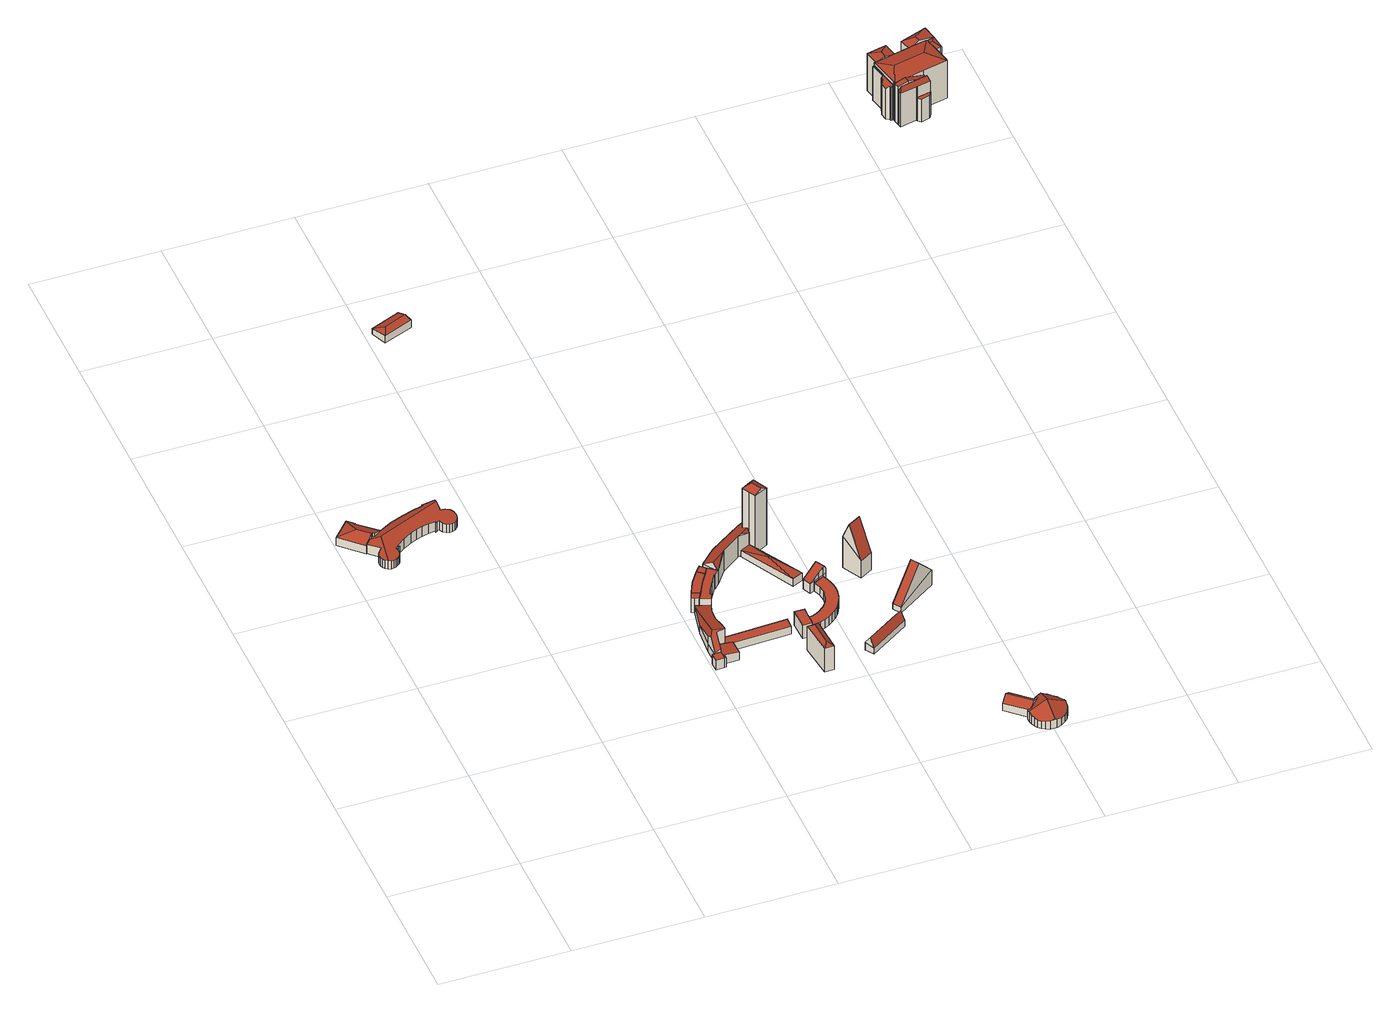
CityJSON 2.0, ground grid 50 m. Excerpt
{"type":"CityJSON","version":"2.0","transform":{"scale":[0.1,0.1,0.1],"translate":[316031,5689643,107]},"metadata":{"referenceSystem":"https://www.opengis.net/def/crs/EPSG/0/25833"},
"CityObjects":{
"building1":{"type":"Building","attributes":{"Dachtyp_tdc":"tdcHipAndGableRoof","Gemeindeschluessel":14713000,"Dachneigung":23.16,"QualitaetDacherkennung":66,"Geometrietyp2DReferenz":"3000","function":"31001_9998","roofType":"5000","measuredHeight":6.07},"geometry":[{"type":"MultiSurface","lod":"2","boundaries":[[[0,1,2,3]],[[1,4,5,2]],[[4,6,7,5]],[[6,8,9,7]],[[8,10,11,9]],[[10,12,13,11]],[[12,14,15,13]],[[14,16,17,15]],[[16,18,19,17]],[[18,0,3,19]],[[14,12,20]],[[12,10,8,20]],[[8,6,4,1,0,18,16,14,20]],[[3,2,5,7,9,11,13,15,17,19]]],"semantics":{"surfaces":[{"type":"WallSurface"},{"type":"RoofSurface"},{"type":"GroundSurface"}],"values":[0,0,0,0,0,0,0,0,0,0,1,1,1,2]}}]},
"building2":{"type":"Building","attributes":{"Dachtyp_tdc":"tdcFreeFormRoof","Gemeindeschluessel":14713000,"Dachneigung":10.09,"QualitaetDacherkennung":23,"Geometrietyp2DReferenz":"3000","function":"31001_9998","roofType":"5000","measuredHeight":5.49},"geometry":[{"type":"MultiSurface","lod":"2","boundaries":[[[21,22,23,24]],[[22,25,26,23]],[[25,27,28,26]],[[27,29,30,28]],[[29,31,32,30]],[[31,33,34,32]],[[33,35,36,34]],[[35,37,38,36]],[[37,39,40,38]],[[39,41,42,40]],[[41,43,44,42]],[[43,45,46,44]],[[45,47,48,46]],[[47,49,50,48]],[[49,51,52,50]],[[51,53,54,52]],[[53,55,56,54]],[[55,57,58,56]],[[57,59,60,58]],[[59,61,62,60]],[[61,63,64,62]],[[63,65,66,64]],[[65,67,68,66]],[[67,69,70,68]],[[69,71,72,70]],[[71,73,74,72]],[[73,75,76,74]],[[75,77,78,76]],[[77,79,80,78]],[[79,81,82,80]],[[81,83,84,82]],[[83,85,86,84]],[[85,87,88,86]],[[87,89,90,88]],[[89,91,92,90]],[[91,93,94,92]],[[93,95,96,94]],[[95,97,98,96]],[[97,99,100,98]],[[99,101,102,100]],[[101,103,104,102]],[[103,105,106,104]],[[105,107,108,106]],[[107,109,110,108]],[[109,111,112,110]],[[111,113,114,112]],[[113,115,116,114]],[[115,117,118,116]],[[117,119,120,118]],[[119,121,122,120]],[[121,123,124,122]],[[123,125,126,124]],[[125,127,128,126]],[[127,129,130,128]],[[129,21,24,130]],[[131,132,133,125,123,121,119,117,115,113,111]],[[91,89,87,85,83,81,79,77,75,73,71,69,67,65,63,61,59,57,55,53,51,49,47,45,43,41,39,37,35,134,132,131,109,107,105,103,101,99,97,95,93]],[[132,134,33,31,29,27,25,22,21,129,127,133]],[[35,33,134]],[[111,109,131]],[[127,125,133]],[[24,23,26,28,30,32,34,36,38,40,42,44,46,48,50,52,54,56,58,60,62,64,66,68,70,72,74,76,78,80,82,84,86,88,90,92,94,96,98,100,102,104,106,108,110,112,114,116,118,120,122,124,126,128,130]]],"semantics":{"surfaces":[{"type":"WallSurface"},{"type":"RoofSurface"},{"type":"GroundSurface"}],"values":[0,0,0,0,0,0,0,0,0,0,0,0,0,0,0,0,0,0,0,0,0,0,0,0,0,0,0,0,0,0,0,0,0,0,0,0,0,0,0,0,0,0,0,0,0,0,0,0,0,0,0,0,0,0,0,1,1,1,0,0,0,2]}}]},
"building3":{"type":"Building","attributes":{"Gemeindeschluessel":14713000,"Geometrietyp2DReferenz":"3000","function":"31001_9998","roofType":"9999"},"children":["building3-1","building3-2"]},
"building3-1":{"type":"BuildingPart","attributes":{"Dachtyp_tdc":"tdcPolyFlatRoof","Dachneigung":5.52,"QualitaetDacherkennung":61,"Geometrietyp2DReferenz":"3000","roofType":"2100","measuredHeight":4.27},"parents":["building3"],"geometry":[{"type":"MultiSurface","lod":"2","boundaries":[[[135,136,137,138]],[[136,139,140,137]],[[139,141,142,140]],[[141,143,144,142]],[[143,145,146,144]],[[147,148,149,150]],[[148,135,138,149]],[[148,147,145,143,141,139,136,135]],[[138,137,140,142,144,146,150,149]],[[150,146,145,147]]],"semantics":{"surfaces":[{"type":"WallSurface"},{"type":"RoofSurface"},{"type":"GroundSurface"},{"type":"ClosureSurface"}],"values":[0,0,0,0,0,0,0,1,2,3]}}]},
"building3-2":{"type":"BuildingPart","attributes":{"Dachtyp_tdc":"tdcPolyFlatRoof","Dachneigung":0,"QualitaetDacherkennung":76,"Geometrietyp2DReferenz":"3000","roofType":"1000","measuredHeight":4.41},"parents":["building3"],"geometry":[{"type":"MultiSurface","lod":"2","boundaries":[[[151,152,153,146,145]],[[152,154,155,153]],[[154,156,157,155]],[[156,158,147,150,157]],[[158,156,154,152,151]],[[146,153,155,157,150]],[[145,147,158,151]],[[145,146,150,147]]],"semantics":{"surfaces":[{"type":"WallSurface"},{"type":"RoofSurface"},{"type":"GroundSurface"},{"type":"ClosureSurface"}],"values":[0,0,0,0,1,2,0,3]}}]},
"building4":{"type":"Building","attributes":{"Dachtyp_tdc":"tdcFreeFormRoof","Gemeindeschluessel":14713000,"Dachneigung":19.01,"QualitaetDacherkennung":4,"Geometrietyp2DReferenz":"3000","function":"31001_9998","roofType":"5000","measuredHeight":10.99},"geometry":[{"type":"MultiSurface","lod":"2","boundaries":[[[159,160,161,157]],[[160,162,163,161]],[[162,164,165,163]],[[164,166,167,165]],[[166,168,169,167]],[[168,170,171,169]],[[170,172,173,171]],[[172,174,138,173]],[[174,175,149,138]],[[175,176,150,149]],[[176,159,157,150]],[[177,178,179,180,181]],[[182,183,184,185,177,181]],[[186,187,188,189,164,178,177,185,190]],[[172,186,190,174]],[[174,190,185,184,175]],[[164,189,166]],[[166,189,188,168]],[[168,188,187,170]],[[170,187,186,172]],[[175,184,183,176]],[[176,183,182,159]],[[159,182,181,180,160]],[[160,180,179,162]],[[162,179,178,164]],[[157,161,163,165,167,169,171,173,138,149,150]]],"semantics":{"surfaces":[{"type":"WallSurface"},{"type":"RoofSurface"},{"type":"GroundSurface"}],"values":[0,0,0,0,0,0,0,0,0,0,0,1,1,1,0,0,0,0,0,0,0,0,0,0,0,2]}}]},
"building5":{"type":"Building","attributes":{"Dachtyp_tdc":"tdcPolyFlatRoof","Gemeindeschluessel":14713000,"Dachneigung":0,"QualitaetDacherkennung":76,"Geometrietyp2DReferenz":"3000","function":"31001_9998","roofType":"1000","measuredHeight":6.43},"geometry":[{"type":"MultiSurface","lod":"2","boundaries":[[[191,192,193,194]],[[192,195,196,193]],[[195,197,198,196]],[[197,199,200,198]],[[199,201,202,200]],[[201,191,194,202]],[[201,199,197,195,192,191]],[[194,193,196,198,200,202]]],"semantics":{"surfaces":[{"type":"WallSurface"},{"type":"RoofSurface"},{"type":"GroundSurface"}],"values":[0,0,0,0,0,0,1,2]}}]},
"building6":{"type":"Building","attributes":{"Gemeindeschluessel":14713000,"Geometrietyp2DReferenz":"3000","function":"31001_9998","roofType":"9999"},"children":["building6-1","building6-2","building6-3"]},
"building6-1":{"type":"BuildingPart","attributes":{"Dachtyp_tdc":"tdcPolyFlatRoof","Dachneigung":0,"QualitaetDacherkennung":58,"Geometrietyp2DReferenz":"3000","roofType":"1000","measuredHeight":6.41},"parents":["building6"],"geometry":[{"type":"MultiSurface","lod":"2","boundaries":[[[203,204,205,206,207]],[[204,208,209,205]],[[208,210,193,209]],[[210,211,191,194,193]],[[211,210,208,204,203]],[[206,205,209,193,194]],[[207,191,211,203]],[[207,206,194,191]]],"semantics":{"surfaces":[{"type":"WallSurface"},{"type":"RoofSurface"},{"type":"GroundSurface"},{"type":"ClosureSurface"}],"values":[0,0,0,0,1,2,0,3]}}]},
"building6-2":{"type":"BuildingPart","attributes":{"Dachtyp_tdc":"tdcPolyFlatRoof","Dachneigung":0,"QualitaetDacherkennung":80,"Geometrietyp2DReferenz":"3000","roofType":"1000","measuredHeight":6.39},"parents":["building6"],"geometry":[{"type":"MultiSurface","lod":"2","boundaries":[[[212,213,214,215]],[[213,216,217,214]],[[216,218,219,217]],[[218,220,221,219]],[[220,222,223,221]],[[222,224,225,223]],[[224,226,227,225]],[[226,228,229,227]],[[228,207,206,229]],[[191,201,202,194]],[[201,199,200,202]],[[199,201,191,207,228,226,224,222,220,218,216,213,212]],[[215,214,217,219,221,223,225,227,229,206,194,202,200]],[[194,206,207,191]],[[215,200,199,212]]],"semantics":{"surfaces":[{"type":"WallSurface"},{"type":"RoofSurface"},{"type":"GroundSurface"},{"type":"ClosureSurface"}],"values":[0,0,0,0,0,0,0,0,0,0,0,1,2,3,3]}}]},
"building6-3":{"type":"BuildingPart","attributes":{"Dachtyp_tdc":"tdcPolyFlatRoof","Dachneigung":0,"QualitaetDacherkennung":65,"Geometrietyp2DReferenz":"3000","roofType":"1000","measuredHeight":6.4},"parents":["building6"],"geometry":[{"type":"MultiSurface","lod":"2","boundaries":[[[197,198,200,199]],[[197,230,231,198]],[[230,232,233,231]],[[232,212,215,233]],[[212,232,230,197,199]],[[200,198,231,233,215]],[[199,200,215,212]]],"semantics":{"surfaces":[{"type":"WallSurface"},{"type":"RoofSurface"},{"type":"GroundSurface"},{"type":"ClosureSurface"}],"values":[0,0,0,0,1,2,3]}}]},
"building7":{"type":"Building","attributes":{"Dachtyp_tdc":"tdcHipAndGableRoof","Gemeindeschluessel":14713000,"Dachneigung":19.67,"QualitaetDacherkennung":63,"Geometrietyp2DReferenz":"3000","function":"31001_9998","roofType":"5000","measuredHeight":4.15},"geometry":[{"type":"MultiSurface","lod":"2","boundaries":[[[234,235,236,237]],[[235,238,239,236]],[[238,240,241,239]],[[240,234,237,241]],[[238,235,242]],[[234,240,243]],[[235,234,243,242]],[[240,238,242,243]],[[237,236,239,241]]],"semantics":{"surfaces":[{"type":"WallSurface"},{"type":"RoofSurface"},{"type":"GroundSurface"}],"values":[0,0,0,0,1,0,1,1,2]}}]},
"building8":{"type":"Building","attributes":{"Dachtyp_tdc":"tdcPolyFlatRoof","Gemeindeschluessel":14713000,"Dachneigung":0,"QualitaetDacherkennung":57,"Geometrietyp2DReferenz":"3000","function":"31001_9998","roofType":"1000","measuredHeight":3.55},"geometry":[{"type":"MultiSurface","lod":"2","boundaries":[[[174,172,244,245]],[[172,246,247,244]],[[246,248,249,247]],[[248,250,251,249]],[[250,174,245,251]],[[250,248,246,172,174]],[[245,244,247,249,251]]],"semantics":{"surfaces":[{"type":"WallSurface"},{"type":"RoofSurface"},{"type":"GroundSurface"}],"values":[0,0,0,0,0,1,2]}}]},
"building9":{"type":"Building","attributes":{"Dachtyp_tdc":"tdcFreeFormRoof","Gemeindeschluessel":14713000,"Dachneigung":34.48,"QualitaetDacherkennung":3,"Geometrietyp2DReferenz":"3000","function":"31001_9998","roofType":"5000","measuredHeight":12.43},"geometry":[{"type":"MultiSurface","lod":"2","boundaries":[[[252,253,254,255]],[[253,256,257,254]],[[256,258,259,257]],[[258,252,255,259]],[[260,258,256]],[[261,260,256,253]],[[261,253,252]],[[260,261,252,258]],[[255,254,257,259]]],"semantics":{"surfaces":[{"type":"WallSurface"},{"type":"RoofSurface"},{"type":"GroundSurface"}],"values":[0,0,0,0,1,1,1,1,2]}}]},
"building10":{"type":"Building","attributes":{"Dachtyp_tdc":"tdcPolyFlatRoof","Gemeindeschluessel":14713000,"Dachneigung":0,"QualitaetDacherkennung":75,"Geometrietyp2DReferenz":"3000","function":"31001_9998","roofType":"1000","measuredHeight":6.28},"geometry":[{"type":"MultiSurface","lod":"2","boundaries":[[[262,263,264,265]],[[263,266,267,264]],[[266,268,269,267]],[[268,270,271,269]],[[270,272,273,271]],[[272,274,275,273]],[[274,262,265,275]],[[274,272,270,268,266,263,262]],[[265,264,267,269,271,273,275]]],"semantics":{"surfaces":[{"type":"WallSurface"},{"type":"RoofSurface"},{"type":"GroundSurface"}],"values":[0,0,0,0,0,0,0,1,2]}}]},
"building11":{"type":"Building","attributes":{"Dachtyp_tdc":"tdcFreeFormRoof","Gemeindeschluessel":14713000,"Dachneigung":26.47,"QualitaetDacherkennung":0,"Geometrietyp2DReferenz":"3000","BezugspunktDach":"2000","function":"31001_9998","measuredHeight":9.66},"geometry":[{"type":"MultiSurface","lod":"2","boundaries":[[[276,277,278]],[[279,280,281]],[[281,280,282,283,284,285,286,287,277,276,288,289]],[[288,278,290,291]],[[278,287,292,290]],[[287,286,293,292]],[[286,285,294,293]],[[285,284,295,294]],[[284,283,296,295]],[[283,282,297,296]],[[282,279,298,297]],[[279,289,299,298]],[[289,288,291,299]],[[279,282,280]],[[289,279,281]],[[287,278,277]],[[278,288,276]],[[291,290,292,293,294,295,296,297,298,299]]],"semantics":{"surfaces":[{"type":"RoofSurface"},{"type":"WallSurface"},{"type":"GroundSurface"}],"values":[0,0,0,1,1,1,1,1,1,1,1,1,1,1,1,1,1,2]}}]},
"building12":{"type":"Building","attributes":{"Dachtyp_tdc":"tdcPolyFlatRoof","Gemeindeschluessel":14713000,"Dachneigung":0,"QualitaetDacherkennung":51,"Geometrietyp2DReferenz":"3000","function":"31001_9998","roofType":"1000","measuredHeight":3.85},"geometry":[{"type":"MultiSurface","lod":"2","boundaries":[[[300,301,302,303]],[[301,304,305,302]],[[304,306,307,305]],[[306,308,309,307]],[[308,310,311,309]],[[310,312,313,311]],[[312,314,315,313]],[[314,316,317,315]],[[316,318,319,317]],[[318,320,321,319]],[[320,322,323,321]],[[322,324,325,323]],[[324,326,327,325]],[[326,328,329,327]],[[328,330,331,329]],[[330,332,333,331]],[[332,334,335,333]],[[334,336,337,335]],[[336,338,339,337]],[[338,340,341,339]],[[340,342,343,341]],[[342,344,345,343]],[[344,346,347,345]],[[346,348,349,347]],[[348,350,351,349]],[[350,352,353,351]],[[352,354,355,353]],[[354,300,303,355]],[[354,352,350,348,346,344,342,340,338,336,334,332,330,328,326,324,322,320,318,316,314,312,310,308,306,304,301,300]],[[303,302,305,307,309,311,313,315,317,319,321,323,325,327,329,331,333,335,337,339,341,343,345,347,349,351,353,355]]],"semantics":{"surfaces":[{"type":"WallSurface"},{"type":"RoofSurface"},{"type":"GroundSurface"}],"values":[0,0,0,0,0,0,0,0,0,0,0,0,0,0,0,0,0,0,0,0,0,0,0,0,0,0,0,0,1,2]}}]},
"building13":{"type":"Building","attributes":{"Dachtyp_tdc":"tdcFreeFormRoof","Gemeindeschluessel":14713000,"Dachneigung":40.69,"QualitaetDacherkennung":16,"Geometrietyp2DReferenz":"3000","function":"31001_9998","roofType":"5000","measuredHeight":5.78},"geometry":[{"type":"MultiSurface","lod":"2","boundaries":[[[356,357,358,359]],[[357,360,361,358]],[[360,362,363,361]],[[362,364,365,363]],[[364,356,359,365]],[[366,356,364,367]],[[357,368,369,360]],[[369,366,367,362,360]],[[368,356,366,369]],[[357,356,368]],[[364,362,367]],[[359,358,361,363,365]]],"semantics":{"surfaces":[{"type":"WallSurface"},{"type":"RoofSurface"},{"type":"GroundSurface"}],"values":[0,0,0,0,0,1,1,1,1,0,0,2]}}]},
"building14":{"type":"Building","attributes":{"Gemeindeschluessel":14713000,"Geometrietyp2DReferenz":"3000","function":"31001_9998","roofType":"9999"},"children":["building14-1","building14-2"]},
"building14-1":{"type":"BuildingPart","attributes":{"Dachtyp_tdc":"tdcPolyFlatRoof","Dachneigung":0,"QualitaetDacherkennung":48,"Geometrietyp2DReferenz":"3000","roofType":"1000","measuredHeight":4.47},"parents":["building14"],"geometry":[{"type":"MultiSurface","lod":"2","boundaries":[[[370,371,295,296]],[[371,372,373,295]],[[372,374,375,373]],[[374,376,377,375]],[[376,378,379,377]],[[378,376,374,372,371,370,380]],[[381,296,295,373,375,377,379]],[[296,381,380,370]],[[381,379,378,380]]],"semantics":{"surfaces":[{"type":"WallSurface"},{"type":"RoofSurface"},{"type":"GroundSurface"},{"type":"ClosureSurface"}],"values":[0,0,0,0,0,1,2,3,3]}}]},
"building14-2":{"type":"BuildingPart","attributes":{"Dachtyp_tdc":"tdcFreeFormRoof","Dachneigung":29.34,"QualitaetDacherkennung":7,"Geometrietyp2DReferenz":"3000","roofType":"5000","measuredHeight":28.26},"parents":["building14"],"geometry":[{"type":"MultiSurface","lod":"2","boundaries":[[[382,383,298,384]],[[383,385,297,298]],[[385,386,370,296,297]],[[387,388,389,379,378]],[[388,382,384,389]],[[390,391,386,385]],[[392,390,385,383,382]],[[390,392,388,387,391]],[[388,392,382]],[[384,298,297,296,381,379,389]],[[380,370,386,391]],[[380,381,296,370]],[[378,380,391,387]],[[378,379,381,380]]],"semantics":{"surfaces":[{"type":"WallSurface"},{"type":"RoofSurface"},{"type":"GroundSurface"},{"type":"ClosureSurface"}],"values":[0,0,0,0,0,1,1,1,0,2,0,3,0,3]}}]},
"building15":{"type":"Building","attributes":{"Dachtyp_tdc":"tdcFreeFormRoof","Gemeindeschluessel":14713000,"Dachneigung":28.17,"QualitaetDacherkennung":4,"Geometrietyp2DReferenz":"3000","function":"31001_9998","roofType":"5000","measuredHeight":8.19},"geometry":[{"type":"MultiSurface","lod":"2","boundaries":[[[393,394,395,396]],[[394,397,398,395]],[[397,399,400,398]],[[399,401,402,400]],[[401,403,404,402]],[[403,405,406,404]],[[405,393,396,406]],[[407,408,409,410]],[[408,411,393,412,413,414,409]],[[399,410,409,414,401]],[[401,414,413,403]],[[403,413,412,405]],[[405,412,393]],[[394,411,408,407,397]],[[393,411,394]],[[397,407,410,399]],[[396,395,398,400,402,404,406]]],"semantics":{"surfaces":[{"type":"WallSurface"},{"type":"RoofSurface"},{"type":"GroundSurface"}],"values":[0,0,0,0,0,0,0,1,1,0,0,0,0,0,0,0,2]}}]},
"building16":{"type":"Building","attributes":{"Dachtyp_tdc":"tdcGableRoof","Gemeindeschluessel":14713000,"Dachneigung":65.85,"QualitaetDacherkennung":3,"Geometrietyp2DReferenz":"3000","function":"31001_9998","roofType":"3100","measuredHeight":6.57},"geometry":[{"type":"MultiSurface","lod":"2","boundaries":[[[415,416,417,418]],[[416,419,420,417]],[[419,421,422,420]],[[421,415,418,422]],[[419,416,423]],[[415,421,424]],[[416,415,424,423]],[[421,419,423,424]],[[418,417,420,422]]],"semantics":{"surfaces":[{"type":"WallSurface"},{"type":"RoofSurface"},{"type":"GroundSurface"}],"values":[0,0,0,0,0,0,1,1,2]}}]},
"building17":{"type":"Building","attributes":{"Dachtyp_tdc":"tdcFreeFormRoof","Gemeindeschluessel":14713000,"Dachneigung":34.21,"QualitaetDacherkennung":51,"Geometrietyp2DReferenz":"3000","function":"31001_9998","roofType":"5000","measuredHeight":5.47},"geometry":[{"type":"MultiSurface","lod":"2","boundaries":[[[425,426,427,428]],[[426,429,430,427]],[[429,431,432,430]],[[431,433,434,432]],[[433,435,436,434]],[[435,425,428,436]],[[435,433,431,437,438]],[[437,429,426,425,438]],[[429,437,431]],[[435,438,425]],[[428,427,430,432,434,436]]],"semantics":{"surfaces":[{"type":"WallSurface"},{"type":"RoofSurface"},{"type":"GroundSurface"}],"values":[0,0,0,0,0,0,1,1,0,0,2]}}]},
"building18":{"type":"Building","attributes":{"Dachtyp_tdc":"tdcGableRoof","Gemeindeschluessel":14713000,"Dachneigung":68.11,"QualitaetDacherkennung":0,"Geometrietyp2DReferenz":"3000","BezugspunktDach":"2000","function":"31001_9998","measuredHeight":21.55},"geometry":[{"type":"MultiSurface","lod":"2","boundaries":[[[439,440,441,442]],[[443,444,442,441]],[[440,439,445,446]],[[439,444,447,445]],[[444,443,448,447]],[[443,440,446,448]],[[444,439,442]],[[440,443,441]],[[446,445,447,448]]],"semantics":{"surfaces":[{"type":"RoofSurface"},{"type":"WallSurface"},{"type":"GroundSurface"}],"values":[0,0,1,1,1,1,1,1,2]}}]},
"building19":{"type":"Building","attributes":{"Dachtyp_tdc":"tdcFreeFormRoof","Gemeindeschluessel":14713000,"Dachneigung":34.16,"QualitaetDacherkennung":41,"Geometrietyp2DReferenz":"3000","function":"31001_9998","roofType":"5000","measuredHeight":7.7},"geometry":[{"type":"MultiSurface","lod":"2","boundaries":[[[449,450,451,452]],[[450,453,454,451]],[[453,455,456,454]],[[455,457,458,456]],[[457,459,460,458]],[[459,461,462,460]],[[461,463,464,462]],[[463,465,466,464]],[[465,467,468,466]],[[467,469,470,468]],[[469,471,472,470]],[[471,473,474,472]],[[473,475,476,474]],[[475,477,478,476]],[[477,479,427,478]],[[479,480,428,427]],[[480,481,436,428]],[[481,482,434,436]],[[482,483,484,434]],[[483,485,486,484]],[[485,487,488,486]],[[487,489,490,488]],[[489,491,492,490]],[[491,493,494,492]],[[493,495,496,494]],[[495,449,452,496]],[[497,498,485,483,482,481,480,479,477,499]],[[500,449,495,493,491,489,487,498,497]],[[453,450,500,497,501,461,459,457,455]],[[463,501,497,499,475,473,471,469,467,465]],[[450,449,500]],[[463,461,501]],[[477,475,499]],[[487,485,498]],[[452,451,454,456,458,460,462,464,466,468,470,472,474,476,478,427,428,436,434,484,486,488,490,492,494,496]]],"semantics":{"surfaces":[{"type":"WallSurface"},{"type":"RoofSurface"},{"type":"GroundSurface"}],"values":[0,0,0,0,0,0,0,0,0,0,0,0,0,0,0,0,0,0,0,0,0,0,0,0,0,0,1,1,1,1,0,0,0,0,2]}}]},
"building20":{"type":"Building","attributes":{"Dachtyp_tdc":"tdcGableRoof","Gemeindeschluessel":14713000,"Dachneigung":50,"QualitaetDacherkennung":1,"Geometrietyp2DReferenz":"3000","function":"31001_9998","roofType":"3100","measuredHeight":15.36},"geometry":[{"type":"MultiSurface","lod":"2","boundaries":[[[502,503,504,505]],[[503,506,507,504]],[[506,508,509,507]],[[508,502,505,509]],[[506,503,510]],[[502,508,511]],[[503,502,511,510]],[[508,506,510,511]],[[505,504,507,509]]],"semantics":{"surfaces":[{"type":"WallSurface"},{"type":"RoofSurface"},{"type":"GroundSurface"}],"values":[0,0,0,0,0,0,1,1,2]}}]},
"building21":{"type":"Building","attributes":{"Gemeindeschluessel":14713000,"Geometrietyp2DReferenz":"3000","function":"31001_9998","roofType":"9999"},"children":["building21-1","building21-2","building21-3","building21-4","building21-5","building21-6","building21-7","building21-8"]},
"building21-1":{"type":"BuildingPart","attributes":{"Dachtyp_tdc":"tdcHipAndGableRoof","Dachneigung":10.6,"QualitaetDacherkennung":42,"Geometrietyp2DReferenz":"3000","roofType":"5000","measuredHeight":18.44},"parents":["building21"],"geometry":[{"type":"MultiSurface","lod":"2","boundaries":[[[512,513,514,515]],[[513,516,517,514]],[[516,518,519,520,521,517]],[[516,513,522]],[[513,512,523,524,522]],[[518,516,522,524]],[[515,514,517,521,525]],[[526,519,518]],[[527,525,521,520]],[[528,527,520,519,526]],[[512,515,525,527,528]],[[524,523,529,528,526,518]],[[523,512,528,529]]],"semantics":{"surfaces":[{"type":"WallSurface"},{"type":"RoofSurface"},{"type":"GroundSurface"},{"type":"ClosureSurface"}],"values":[0,0,0,1,1,1,2,0,3,3,3,0,3]}}]},
"building21-2":{"type":"BuildingPart","attributes":{"Dachtyp_tdc":"tdcGableRoof","Dachneigung":19.07,"QualitaetDacherkennung":18,"Geometrietyp2DReferenz":"3000","roofType":"3100","measuredHeight":18.02},"parents":["building21"],"geometry":[{"type":"MultiSurface","lod":"2","boundaries":[[[530,531,532,533]],[[531,534,535,532]],[[534,536,537,538,535]],[[539,540,541,542,543]],[[544,536,534,531,530,545,546]],[[546,547,540,539,544]],[[548,533,532,535,538,549,542,541]],[[545,550,546]],[[530,533,548,550,545]],[[551,537,536,544]],[[549,538,537,551]],[[539,543,551,544]],[[543,542,549,551]],[[550,547,546]],[[548,541,540,547,550]]],"semantics":{"surfaces":[{"type":"WallSurface"},{"type":"RoofSurface"},{"type":"GroundSurface"},{"type":"ClosureSurface"}],"values":[0,0,0,0,1,1,2,0,3,0,3,0,3,0,3]}}]},
"building21-3":{"type":"BuildingPart","attributes":{"Dachtyp_tdc":"tdcPolyFlatRoof","Dachneigung":0,"QualitaetDacherkennung":26,"Geometrietyp2DReferenz":"3000","roofType":"1000","measuredHeight":10.38},"parents":["building21"],"geometry":[{"type":"MultiSurface","lod":"2","boundaries":[[[552,553,554,555]],[[553,556,557,554]],[[558,559,560,561]],[[559,562,563,560]],[[562,564,565,563]],[[564,552,555,565]],[[564,562,559,558,556,553,552]],[[555,554,557,561,560,563,565]],[[561,557,556,558]]],"semantics":{"surfaces":[{"type":"WallSurface"},{"type":"RoofSurface"},{"type":"GroundSurface"},{"type":"ClosureSurface"}],"values":[0,0,0,0,0,0,1,2,3]}}]},
"building21-4":{"type":"BuildingPart","attributes":{"Dachtyp_tdc":"tdcHipAndGableRoof","Dachneigung":29.32,"QualitaetDacherkennung":42,"Geometrietyp2DReferenz":"3000","roofType":"5000","measuredHeight":17.63},"parents":["building21"],"geometry":[{"type":"MultiSurface","lod":"2","boundaries":[[[520,566,567,521]],[[566,568,569,567]],[[568,570,571,569]],[[566,519,572]],[[519,526,573,574,575,572]],[[570,568,566,572,575,576]],[[520,519,566]],[[521,567,569,571,525]],[[525,571,570,527]],[[521,525,527,520]],[[526,528,573]],[[519,520,527,528,526]],[[575,574,576]],[[576,574,573,528,527,570]]],"semantics":{"surfaces":[{"type":"WallSurface"},{"type":"RoofSurface"},{"type":"GroundSurface"},{"type":"ClosureSurface"}],"values":[0,0,0,1,1,1,0,2,3,3,0,3,0,3]}}]},
"building21-5":{"type":"BuildingPart","attributes":{"Dachtyp_tdc":"tdcHipAndGableRoof","Dachneigung":10.3,"QualitaetDacherkennung":34,"Geometrietyp2DReferenz":"3000","roofType":"5000","measuredHeight":17.97},"parents":["building21"],"geometry":[{"type":"MultiSurface","lod":"2","boundaries":[[[577,578,579,580,581]],[[578,582,583,579]],[[582,584,585,583]],[[582,578,586]],[[578,577,587,588,589,586]],[[589,590,584,582,586]],[[591,580,579,583,585,592]],[[581,593,587,577]],[[581,580,591,593]],[[594,590,589]],[[592,585,584,590,594]],[[588,594,589]],[[587,593,591,592,594,588]]],"semantics":{"surfaces":[{"type":"WallSurface"},{"type":"RoofSurface"},{"type":"GroundSurface"},{"type":"ClosureSurface"}],"values":[0,0,0,1,1,1,2,0,3,0,3,0,3]}}]},
"building21-6":{"type":"BuildingPart","attributes":{"Dachtyp_tdc":"tdcFreeFormRoof","Dachneigung":69.19,"QualitaetDacherkennung":21,"Geometrietyp2DReferenz":"3000","roofType":"5000","measuredHeight":17.79},"parents":["building21"],"geometry":[{"type":"MultiSurface","lod":"2","boundaries":[[[595,596,558,561,535]],[[597,598,599,557,556]],[[598,600,601,599]],[[600,543,542,601]],[[537,602,603,538]],[[602,595,535,603]],[[543,600,604]],[[600,598,597,596,605,604]],[[596,595,605]],[[595,602,537,551,543,604,605]],[[535,561,557,599,601,542,549,538,603]],[[556,558,596,597]],[[556,557,561,558]],[[537,538,549,551]],[[551,549,542,543]]],"semantics":{"surfaces":[{"type":"WallSurface"},{"type":"RoofSurface"},{"type":"GroundSurface"},{"type":"ClosureSurface"}],"values":[0,0,0,0,0,0,1,1,1,1,2,0,3,3,3]}}]},
"building21-7":{"type":"BuildingPart","attributes":{"Dachtyp_tdc":"tdcHipRoof","Dachneigung":10.65,"QualitaetDacherkennung":43,"Geometrietyp2DReferenz":"3000","roofType":"3200","measuredHeight":18.67},"parents":["building21"],"geometry":[{"type":"MultiSurface","lod":"2","boundaries":[[[606,607,608,609]],[[607,610,611,608]],[[610,612,613,611]],[[612,614,615,613]],[[614,616,512,515,615]],[[617,571,570]],[[617,618,619,571]],[[618,620,621,619]],[[620,622,623,621]],[[622,624,530,533,623]],[[625,626,627,628,541,540]],[[629,630,631,585,584]],[[630,606,609,631]],[[632,626,625,633]],[[622,620,618,617,576,574,529,634]],[[625,547,550,545,624,622,634,633]],[[529,523,616,614,612,610,607,606,630,629,590,594,588,632,633,634]],[[609,608,611,613,615,515,525,571,619,621,623,533,548,541,628,635,591,592,585,631]],[[523,512,616]],[[525,515,512,528,527]],[[528,512,523,529,573]],[[617,570,576]],[[574,573,529]],[[570,571,525,527]],[[570,527,528,573,574,576]],[[625,540,547]],[[545,530,624]],[[550,548,533,530,545]],[[540,541,548,550,547]],[[636,627,626,632]],[[636,635,628,627]],[[593,636,632,588,587]],[[584,590,629]],[[585,592,594,590,584]],[[592,591,593,587,588,594]],[[593,591,635,636]]],"semantics":{"surfaces":[{"type":"WallSurface"},{"type":"RoofSurface"},{"type":"GroundSurface"},{"type":"ClosureSurface"}],"values":[0,0,0,0,0,0,0,0,0,0,0,0,0,1,1,1,1,2,0,3,3,0,0,3,3,0,0,3,3,0,3,0,0,3,3,3]}}]},
"building21-8":{"type":"BuildingPart","attributes":{"Dachtyp_tdc":"tdcFreeFormRoof","Dachneigung":53.44,"QualitaetDacherkennung":32,"Geometrietyp2DReferenz":"3000","roofType":"5000","measuredHeight":16.31},"parents":["building21"],"geometry":[{"type":"MultiSurface","lod":"2","boundaries":[[[627,637,638,628]],[[637,639,640,638]],[[639,641,642,640]],[[641,643,644,642]],[[643,645,646,644]],[[645,647,648,646]],[[647,649,650,648]],[[649,651,652,650]],[[651,653,654,652]],[[653,655,656,654]],[[655,657,658,656]],[[657,581,580,658]],[[636,657,655,653,659]],[[653,651,649,647,645,643,641,639,637,660,659]],[[637,627,660]],[[627,636,659,660]],[[636,593,581,657]],[[635,628,638,640,642,644,646,648,650,652,654,656,658,580,591]],[[628,635,636,627]],[[593,591,580,581]],[[591,593,636,635]]],"semantics":{"surfaces":[{"type":"WallSurface"},{"type":"RoofSurface"},{"type":"GroundSurface"},{"type":"ClosureSurface"}],"values":[0,0,0,0,0,0,0,0,0,0,0,0,1,1,1,1,1,2,3,3,3]}}]}
},
"vertices":[
[91,1852,48],[163,1785,48],[163,1785,7],[91,1852,7],[131,1760,65],[131,1760,7],[124,1765,65],[124,1765,7],[119,1760,68],[119,1760,7],[90,1731,43],[90,1731,7],[6,1812,43],[6,1812,7],[67,1874,48],[67,1874,7],[70,1878,46],[70,1878,7],[94,1855,46],[94,1855,7],[77,1801,68],
[163,1785,50],[212,1812,48],[212,1812,8],[163,1785,8],[264,1832,48],[264,1832,8],[304,1843,50],[304,1843,8],[346,1851,54],[346,1851,8],[345,1858,51],[345,1858,8],[394,1860,58],[394,1860,8],[394,1805,57],[394,1805,8],[413,1805,55],[413,1805,8],[428,1798,53],[428,1798,8],[434,1791,52],[434,1791,8],[438,1784,50],[438,1784,8],[441,1775,48],[441,1775,8],[441,1767,47],[441,1767,8],[439,1756,45],[439,1756,8],[433,1746,44],[433,1746,8],[424,1738,44],[424,1738,8],[413,1734,44],[413,1734,8],[402,1733,44],[402,1733,8],[392,1736,45],[392,1736,8],[379,1744,48],[379,1744,8],[372,1757,50],[372,1757,8],[361,1756,51],[361,1756,8],[361,1752,50],[361,1752,8],[357,1751,50],[357,1751,8],[357,1757,51],[357,1757,8],[331,1753,52],[331,1753,8],[305,1747,53],[305,1747,8],[280,1739,54],[280,1739,8],[256,1728,54],[256,1728,8],[222,1709,53],[222,1709,8],[191,1687,51],[191,1687,8],[195,1683,50],[195,1683,8],[191,1680,50],[191,1680,8],[189,1683,51],[189,1683,8],[180,1676,50],[180,1676,8],[183,1666,48],[183,1666,8],[183,1656,47],[183,1656,8],[181,1647,45],[181,1647,8],[176,1638,44],[176,1638,8],[169,1632,44],[169,1632,8],[161,1627,44],[161,1627,8],[152,1624,44],[152,1624,8],[143,1624,45],[143,1624,8],[132,1628,46],[132,1628,8],[123,1634,45],[123,1634,8],[116,1643,44],[116,1643,8],[112,1653,45],[112,1653,8],[111,1664,46],[111,1664,8],[114,1675,48],[114,1675,8],[120,1684,50],[120,1684,8],[129,1693,54],[129,1693,8],[90,1731,50],[90,1731,8],[124,1765,51],[124,1765,8],[131,1760,53],[131,1760,8],[131,1628,46],[146,1739,63],[104,1746,55],[394,1845,63],
[1071,791,50],[1100,791,47],[1100,791,10],[1071,791,10],[1103,732,47],[1103,732,10],[1046,730,52],[1046,730,10],[1047,713,52],[1047,713,10],[1041,713,53],[1041,713,10],[1040,749,53],[1038,789,53],[1038,789,10],[1040,749,10],
[1041,713,54],[1008,712,54],[1008,712,10],[1007,747,54],[1007,747,10],[1018,748,54],[1018,748,10],[1040,749,54],
[1018,748,43],[1017,812,43],[1017,812,10],[1025,915,43],[1025,915,10],[1047,1023,43],[1047,1023,10],[1101,1002,43],[1101,1002,10],[1083,952,43],[1083,952,10],[1071,885,43],[1071,885,10],[1071,828,43],[1071,828,10],[1071,791,43],[1038,789,43],[1040,749,43],[1027,798,120],[1042,1000,51],[1025,915,49],[1017,812,84],[1017,784,102],[1018,748,59],[1040,749,64],[1038,789,112],[1070,790,120],[1071,828,108],[1071,885,88],[1083,952,65],[1101,1002,47],[1071,791,120],
[1078,1044,75],[1046,1056,75],[1046,1056,11],[1078,1044,11],[1071,1108,75],[1071,1108,11],[1104,1156,75],[1104,1156,11],[1130,1135,75],[1130,1135,11],[1101,1091,75],[1101,1091,11],
[1062,1017,76],[1047,1023,76],[1047,1023,11],[1062,1017,11],[1062,1017,75],[1035,1027,76],[1035,1027,11],[1046,1056,76],[1078,1044,76],
[1145,1162,75],[1178,1136,75],[1178,1136,11],[1145,1162,11],[1160,1115,75],[1160,1115,11],[1157,1117,75],[1157,1117,11],[1135,1083,75],[1135,1083,11],[1115,1046,75],[1115,1046,11],[1107,1029,75],[1107,1029,11],[1110,1027,75],[1110,1027,11],[1101,1002,75],[1101,1002,11],
[1124,1180,75],[1124,1180,11],[1134,1172,75],[1134,1172,11],
[664,2794,50],[549,2748,50],[549,2748,16],[664,2794,16],[525,2809,43],[525,2809,16],[639,2855,43],[639,2855,16],[564,2784,57],[653,2820,57],
[1071,828,8],[1071,791,8],[1324,840,43],[1324,840,8],[1322,798,43],[1322,798,8],[1100,791,43],[1100,791,8],
[1394,566,119],[1358,566,119],[1358,566,9],[1394,566,9],[1343,698,119],[1343,698,9],[1386,701,119],[1386,701,9],[1366,679,133],[1374,584,132],
[1350,759,72],[1349,837,72],[1349,837,10],[1350,759,10],[1387,837,72],[1387,837,10],[1387,818,72],[1387,818,10],[1387,795,72],[1387,795,10],[1387,773,72],[1387,773,10],[1387,759,72],[1387,759,10],
[1214,1183,107],[1164,1147,107],[1178,1136,70],[1345,1269,88],[1341,1276,107],[1309,1252,107],[1330,1297,95],[1369,1318,98],[1359,1338,87],[1326,1325,82],[1199,1242,79],[1134,1172,88],[1220,1192,105],[1295,1246,105],[1178,1136,10],[1220,1192,10],[1134,1172,10],[1199,1242,10],[1326,1325,10],[1359,1338,10],[1369,1318,10],[1330,1297,10],[1345,1269,10],[1295,1246,10],
[1534,888,47],[1528,869,47],[1528,869,9],[1534,888,9],[1519,851,47],[1519,851,9],[1508,834,47],[1508,834,9],[1495,819,47],[1495,819,9],[1480,806,47],[1480,806,9],[1463,795,47],[1463,795,9],[1445,786,47],[1445,786,9],[1426,779,47],[1426,779,9],[1407,775,47],[1407,775,9],[1387,773,47],[1387,773,9],[1387,795,47],[1387,795,9],[1387,818,47],[1387,818,9],[1414,822,47],[1414,822,9],[1439,834,47],[1439,834,9],[1461,851,47],[1461,851,9],[1478,873,47],[1478,873,9],[1489,899,47],[1489,899,9],[1493,927,47],[1493,927,9],[1490,955,47],[1490,955,9],[1480,982,47],[1480,982,9],[1500,993,47],[1500,993,9],[1521,1004,47],[1521,1004,9],[1529,986,47],[1529,986,9],[1535,967,47],[1535,967,9],[1539,947,47],[1539,947,9],[1540,927,47],[1540,927,9],[1538,907,47],[1538,907,9],
[1463,1055,39],[1422,1036,39],[1422,1036,5],[1463,1055,5],[1307,1251,34],[1307,1251,5],[1345,1269,35],[1345,1269,5],[1358,1243,38],[1358,1243,5],[1376,1154,63],[1350,1258,38],[1422,1036,40],[1373,1153,63],
[1369,1318,55],[1359,1338,55],[1353,1349,55],[1353,1349,10],[1384,1365,55],[1384,1365,10],[1402,1330,55],[1402,1330,10],[1385,1321,55],[1385,1321,10],[1383,1325,55],[1383,1325,10],
[1358,1243,276],[1345,1269,276],[1358,1243,10],[1330,1297,276],[1369,1318,276],[1385,1321,276],[1411,1270,276],[1411,1270,10],[1365,1295,293],[1383,1325,276],[1385,1256,292],
[1462,974,54],[1447,1005,54],[1447,1005,10],[1462,974,10],[1516,1043,54],[1516,1043,10],[1533,1011,54],[1533,1011,10],[1521,1004,54],[1521,1004,10],[1500,993,54],[1500,993,10],[1480,982,54],[1480,982,10],[1516,1043,77],[1507,1038,92],[1525,1006,92],[1533,1011,77],[1447,1005,55],[1480,982,64],[1500,993,77],[1521,1004,89],
[1534,628,42],[1688,726,43],[1688,726,7],[1534,628,7],[1708,694,35],[1708,694,7],[1555,596,34],[1555,596,7],[1699,708,72],[1546,610,72],
[1945,81,42],[1936,90,42],[1936,90,8],[1945,81,8],[1866,152,42],[1866,152,8],[1907,198,42],[1907,198,8],[1978,135,42],[1978,135,8],[1988,127,42],[1988,127,8],[1886,175,63],[1967,104,63],
[1666,1091,153],[1617,1065,153],[1631,1038,225],[1680,1065,225],[1658,990,87],[1706,1016,87],[1666,1091,9],[1617,1065,9],[1706,1016,9],[1658,990,9],
[2073,90,45],[2073,73,51],[2073,73,8],[2073,90,8],[2071,51,42],[2071,51,8],[2062,32,38],[2062,32,8],[2050,19,38],[2050,19,8],[2032,6,41],[2032,6,8],[2013,0,48],[2013,0,8],[1989,1,45],[1989,1,8],[1972,7,42],[1972,7,8],[1960,14,40],[1960,14,8],[1949,24,41],[1949,24,8],[1942,36,44],[1942,36,8],[1936,49,48],[1936,49,8],[1933,61,53],[1933,61,8],[1932,78,47],[1932,78,8],[1936,90,43],[1945,81,52],[1988,127,52],[1978,135,43],[1985,140,45],[1985,140,8],[2000,143,51],[2000,143,8],[2014,142,50],[2014,142,8],[2028,139,45],[2028,139,8],[2043,131,41],[2043,131,8],[2056,119,41],[2056,119,8],[2066,104,42],[2066,104,8],[2003,71,85],[2005,142,54],[1933,64,54],[2073,74,52],[2006,0,52],
[1855,897,80],[1875,866,79],[1875,866,8],[1855,897,8],[1722,765,33],[1722,765,8],[1702,795,34],[1702,795,8],[1812,824,162],[1792,855,162],
[2754,3367,186],[2741,3421,186],[2741,3421,26],[2754,3367,26],[2840,3443,199],[2840,3443,26],[2852,3389,199],[2852,3389,197],[2852,3389,187],[2852,3389,26],[2786,3401,210],[2776,3372,200],[2792,3376,210],[2822,3382,26],[2836,3385,197],[2822,3382,187],[2822,3382,195],[2822,3382,200],
[2754,3233,179],[2759,3212,179],[2759,3212,26],[2754,3233,26],[2760,3210,179],[2760,3210,26],[2706,3199,198],[2706,3199,181],[2706,3199,26],[2640,3184,198],[2635,3205,198],[2635,3205,26],[2640,3184,26],[2640,3184,181],[2682,3193,206],[2694,3219,200],[2677,3215,206],[2644,3208,200],[2677,3215,26],[2682,3193,26],[2677,3215,200],[2682,3193,181],
[2709,3175,130],[2707,3181,130],[2707,3181,26],[2709,3175,26],[2710,3182,130],[2710,3182,26],[2763,3194,130],[2764,3191,130],[2764,3191,26],[2763,3194,26],[2754,3175,130],[2754,3175,26],[2721,3167,130],[2721,3167,26],
[2863,3342,187],[2863,3342,26],[2860,3342,187],[2860,3342,26],[2832,3336,187],[2832,3336,26],[2837,3364,202],[2822,3382,197],[2825,3368,200],[2827,3362,202],[2827,3359,200],
[2615,3338,198],[2603,3390,198],[2603,3390,26],[2615,3338,26],[2615,3338,174],[2678,3407,199],[2678,3407,26],[2690,3353,199],[2690,3353,26],[2647,3371,206],[2616,3336,198],[2627,3339,200],[2652,3344,206],[2680,3351,200],[2616,3336,26],[2652,3344,26],[2616,3336,174],[2652,3344,200],
[2760,3210,181],[2763,3194,181],[2710,3182,181],[2708,3181,180],[2708,3181,26],[2643,3167,181],[2643,3167,26],[2706,3198,181],[2706,3198,26],[2650,3177,204],[2753,3200,203],
[2703,3356,200],[2707,3357,200],[2707,3357,26],[2703,3356,26],[2709,3357,200],[2709,3357,26],[2729,3361,200],[2729,3361,26],[2732,3362,200],[2732,3362,26],[2754,3367,200],[2832,3336,200],[2843,3287,200],[2843,3287,26],[2848,3261,200],[2848,3261,26],[2850,3254,200],[2850,3254,26],[2754,3233,200],[2635,3205,200],[2633,3213,200],[2633,3213,185],[2633,3213,26],[2690,3353,200],[2693,3353,200],[2693,3353,26],[2607,3334,200],[2662,3280,213],[2784,3307,213],[2607,3334,26],[2607,3334,185],
[2629,3212,185],[2629,3212,26],[2623,3211,178],[2623,3211,26],[2621,3219,178],[2621,3219,26],[2609,3227,164],[2609,3227,26],[2604,3254,165],[2604,3254,26],[2612,3264,178],[2612,3264,26],[2610,3273,178],[2610,3273,26],[2615,3274,185],[2615,3274,26],[2602,3333,185],[2602,3333,26],[2601,3335,183],[2601,3335,26],[2609,3337,183],[2609,3337,26],[2605,3331,189],[2630,3215,189]
]}
